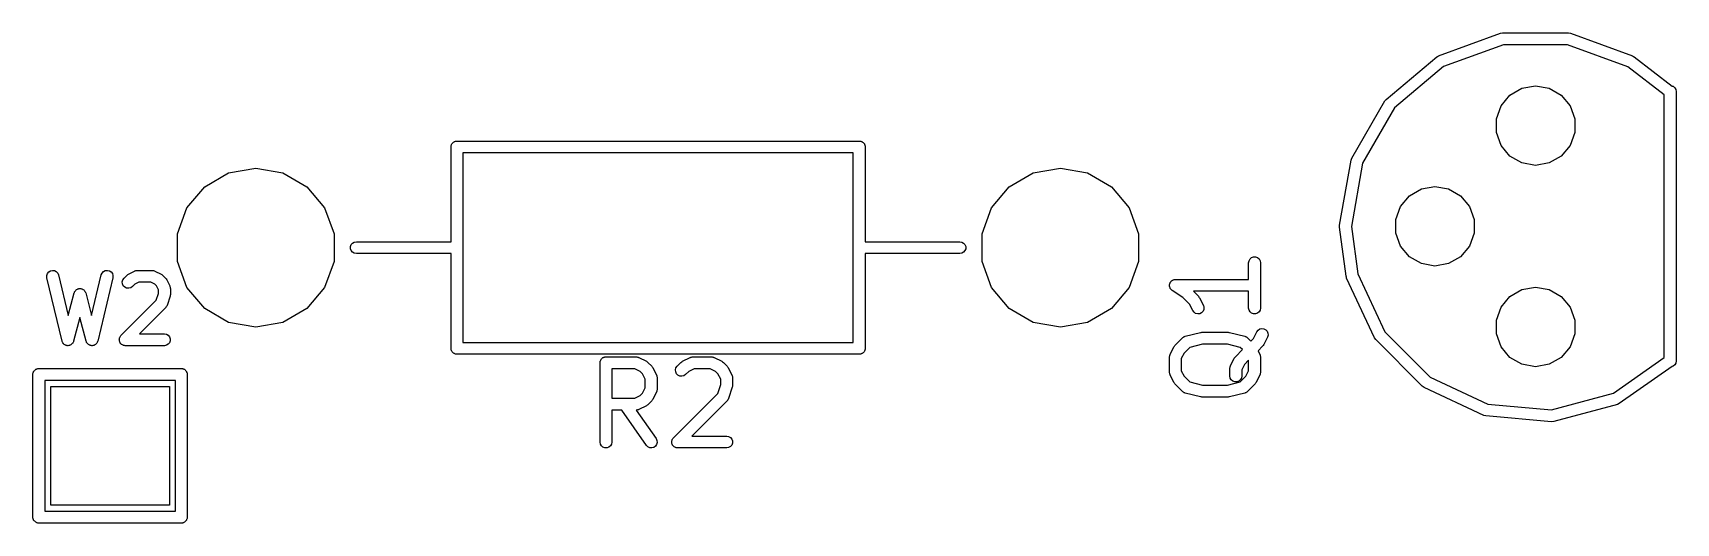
# Model space of a CAD drawing. Extents: x 149.8 to 198.9, y -148.5 to -50.
# Drawn here: x 152.03 to 172.78, y -124.47 to -118.29 of the extents above; entities that cross this region are included whole.
import ezdxf

# ---------------------------------------------------------------- set-up
doc = ezdxf.new("R2010")
doc.units = 0
doc.header["$MEASUREMENT"] = 0
doc.layers.add('BLACK', color=7, linetype='CONTINUOUS')

msp = doc.modelspace()

# ---------------------------------------------------------------- linework, layer by layer
at = {"layer": 'Black'}
for p, q in [((169.774, -118.581), (170.558, -118.296)), ((170.596, -118.441), (169.838, -118.717)), ((170.558, -118.296), (170.583, -118.291)), ((170.583, -118.291), (171.417, -118.291)), ((171.404, -118.441), (170.596, -118.441)), ((172.164, -118.718), (171.404, -118.441)), ((171.417, -118.291), (171.442, -118.296)), ((171.442, -118.296), (172.226, -118.581)), ((169.113, -119.13), (169.752, -118.594)), ((169.752, -118.594), (169.761, -118.589)), ((169.761, -118.589), (169.774, -118.581)), ((172.226, -118.581), (172.236, -118.587)), ((172.236, -118.587), (172.246, -118.592)), ((172.246, -118.592), (172.727, -118.961)), ((169.838, -118.717), (169.22, -119.236)), ((172.625, -119.072), (172.164, -118.718)), ((170.565, -119.209), (170.677, -119.075)), ((170.677, -119.075), (170.828, -118.988)), ((170.828, -118.988), (171, -118.958)), ((171, -118.958), (171.172, -118.988)), ((171.172, -118.988), (171.323, -119.075)), ((171.323, -119.075), (171.435, -119.209)), ((172.625, -122.386), (172.625, -119.072)), ((172.727, -118.961), (172.737, -118.965)), ((172.737, -118.965), (172.757, -118.982)), ((172.757, -118.982), (172.77, -119.004)), ((172.77, -119.004), (172.775, -119.03)), ((172.775, -119.03), (172.775, -122.43)), ((168.68, -119.872), (169.097, -119.15)), ((169.22, -119.236), (168.816, -119.935)), ((169.097, -119.15), (169.113, -119.13)), ((169.113, -119.13), (169.113, -119.13)), ((170.505, -119.373), (170.565, -119.209)), ((171.435, -119.209), (171.495, -119.373)), ((170.505, -119.547), (170.505, -119.373)), ((171.495, -119.373), (171.495, -119.547)), ((157.305, -119.73), (157.306, -119.724)), ((157.306, -119.717), (157.308, -119.711)), ((157.306, -119.724), (157.306, -119.717)), ((157.308, -119.711), (157.31, -119.704)), ((157.31, -119.704), (157.313, -119.699)), ((157.313, -119.699), (157.315, -119.692)), ((157.315, -119.692), (157.319, -119.687)), ((157.319, -119.687), (157.323, -119.682)), ((157.323, -119.682), (157.328, -119.678)), ((157.328, -119.678), (157.332, -119.673)), ((157.332, -119.673), (157.337, -119.669)), ((157.337, -119.669), (157.343, -119.665)), ((157.343, -119.665), (157.349, -119.663)), ((157.349, -119.663), (157.354, -119.66)), ((157.354, -119.66), (157.361, -119.658)), ((157.361, -119.658), (157.367, -119.656)), ((157.367, -119.656), (157.374, -119.656)), ((157.374, -119.656), (157.38, -119.655)), ((157.38, -119.655), (162.46, -119.655)), ((162.46, -119.655), (162.466, -119.656)), ((162.466, -119.656), (162.473, -119.656)), ((162.473, -119.656), (162.479, -119.658)), ((162.479, -119.658), (162.486, -119.66)), ((162.486, -119.66), (162.491, -119.663)), ((162.491, -119.663), (162.498, -119.665)), ((162.498, -119.665), (162.503, -119.669)), ((162.503, -119.669), (162.508, -119.673)), ((162.508, -119.673), (162.512, -119.678)), ((162.512, -119.678), (162.517, -119.682)), ((162.517, -119.682), (162.521, -119.687)), ((162.521, -119.687), (162.525, -119.692)), ((162.525, -119.692), (162.527, -119.699)), ((162.527, -119.699), (162.53, -119.704)), ((162.53, -119.704), (162.532, -119.711)), ((162.532, -119.711), (162.534, -119.717)), ((162.534, -119.717), (162.534, -119.724)), ((162.534, -119.724), (162.535, -119.73)), ((170.565, -119.711), (170.505, -119.547)), ((170.677, -119.845), (170.565, -119.711)), ((171.435, -119.711), (171.323, -119.845)), ((171.495, -119.547), (171.435, -119.711)), ((157.305, -120.925), (157.305, -119.73)), ((157.455, -119.805), (157.455, -122.195)), ((162.385, -119.805), (157.455, -119.805)), ((162.385, -122.195), (162.385, -119.805)), ((162.535, -119.73), (162.535, -120.925)), ((168.526, -120.717), (168.671, -119.896)), ((168.671, -119.896), (168.68, -119.872)), ((168.816, -119.935), (168.676, -120.732)), ((168.68, -119.872), (168.68, -119.872)), ((170.828, -119.932), (170.677, -119.845)), ((171, -119.962), (170.828, -119.932)), ((171.172, -119.932), (171, -119.962)), ((171.323, -119.845), (171.172, -119.932)), ((154.195, -120.231), (154.497, -120.057)), ((154.497, -120.057), (154.84, -119.997)), ((154.84, -119.997), (155.183, -120.057)), ((155.183, -120.057), (155.485, -120.231)), ((164.355, -120.231), (164.657, -120.057)), ((164.657, -120.057), (165, -119.997)), ((165, -119.997), (165.343, -120.057)), ((165.343, -120.057), (165.645, -120.231)), ((153.971, -120.498), (154.195, -120.231)), ((155.485, -120.231), (155.709, -120.498)), ((164.131, -120.498), (164.355, -120.231)), ((165.645, -120.231), (165.869, -120.498)), ((169.295, -120.479), (169.407, -120.345)), ((169.407, -120.345), (169.558, -120.258)), ((169.558, -120.258), (169.73, -120.228)), ((169.73, -120.228), (169.902, -120.258)), ((169.902, -120.258), (170.053, -120.345)), ((170.053, -120.345), (170.165, -120.479)), ((153.852, -120.826), (153.971, -120.498)), ((155.709, -120.498), (155.828, -120.826)), ((164.012, -120.826), (164.131, -120.498)), ((165.869, -120.498), (165.988, -120.826)), ((169.235, -120.643), (169.295, -120.479)), ((170.165, -120.479), (170.225, -120.643)), ((168.526, -120.728), (168.526, -120.717)), ((168.526, -120.74), (168.526, -120.728)), ((168.607, -121.361), (168.526, -120.74)), ((168.676, -120.732), (168.755, -121.33)), ((169.235, -120.817), (169.235, -120.643)), ((170.225, -120.643), (170.225, -120.817)), ((153.852, -121.174), (153.852, -120.826)), ((155.828, -120.826), (155.828, -121.174)), ((156.036, -120.987), (156.045, -120.962)), ((156.045, -120.962), (156.062, -120.943)), ((156.062, -120.943), (156.084, -120.93)), ((156.084, -120.93), (156.11, -120.925)), ((156.11, -120.925), (157.305, -120.925)), ((162.535, -120.925), (163.73, -120.925)), ((163.73, -120.925), (163.756, -120.93)), ((163.756, -120.93), (163.778, -120.943)), ((163.778, -120.943), (163.795, -120.962)), ((163.795, -120.962), (163.804, -120.987)), ((164.012, -121.174), (164.012, -120.826)), ((165.988, -120.826), (165.988, -121.174)), ((169.295, -120.981), (169.235, -120.817)), ((170.225, -120.817), (170.165, -120.981)), ((153.971, -121.502), (153.852, -121.174)), ((155.828, -121.174), (155.709, -121.502)), ((156.036, -121.013), (156.036, -120.987)), ((156.045, -121.037), (156.036, -121.013)), ((156.062, -121.057), (156.045, -121.037)), ((156.084, -121.07), (156.062, -121.057)), ((156.11, -121.075), (156.084, -121.07)), ((157.305, -121.075), (156.11, -121.075)), ((157.305, -122.27), (157.305, -121.075)), ((163.73, -121.075), (162.535, -121.075)), ((162.535, -121.075), (162.535, -122.27)), ((163.756, -121.07), (163.73, -121.075)), ((163.778, -121.057), (163.756, -121.07)), ((163.795, -121.037), (163.778, -121.057)), ((163.804, -121.013), (163.795, -121.037)), ((163.804, -120.987), (163.804, -121.013)), ((164.131, -121.502), (164.012, -121.174)), ((165.988, -121.174), (165.869, -121.502)), ((167.377, -121.19), (167.382, -121.165)), ((167.382, -121.165), (167.395, -121.142)), ((167.395, -121.142), (167.415, -121.126)), ((167.415, -121.126), (167.439, -121.117)), ((167.439, -121.117), (167.465, -121.117)), ((167.465, -121.117), (167.49, -121.126)), ((167.49, -121.126), (167.51, -121.142)), ((167.51, -121.142), (167.523, -121.165)), ((167.523, -121.165), (167.527, -121.19)), ((169.407, -121.115), (169.295, -120.981)), ((169.558, -121.202), (169.407, -121.115)), ((170.053, -121.115), (169.902, -121.202)), ((170.165, -120.981), (170.053, -121.115)), ((152.202, -121.353), (152.209, -121.328)), ((152.203, -121.379), (152.202, -121.353)), ((152.394, -122.179), (152.203, -121.379)), ((152.209, -121.328), (152.225, -121.307)), ((152.225, -121.307), (152.246, -121.293)), ((152.246, -121.293), (152.272, -121.287)), ((152.272, -121.287), (152.298, -121.29)), ((152.298, -121.29), (152.321, -121.302)), ((152.321, -121.302), (152.339, -121.321)), ((152.339, -121.321), (152.349, -121.345)), ((152.349, -121.345), (152.471, -121.855)), ((152.767, -121.855), (152.889, -121.345)), ((153.035, -121.379), (152.844, -122.179)), ((152.889, -121.345), (152.899, -121.321)), ((152.899, -121.321), (152.917, -121.302)), ((152.917, -121.302), (152.94, -121.29)), ((152.94, -121.29), (152.966, -121.287)), ((152.966, -121.287), (152.992, -121.293)), ((152.992, -121.293), (153.013, -121.307)), ((153.013, -121.307), (153.029, -121.328)), ((153.029, -121.328), (153.036, -121.353)), ((153.036, -121.353), (153.035, -121.379)), ((153.161, -121.406), (153.176, -121.385)), ((153.176, -121.385), (153.214, -121.347)), ((153.214, -121.347), (153.223, -121.34)), ((153.223, -121.34), (153.233, -121.333)), ((153.233, -121.333), (153.309, -121.295)), ((153.309, -121.295), (153.313, -121.294)), ((153.313, -121.294), (153.317, -121.291)), ((153.317, -121.291), (153.326, -121.29)), ((153.326, -121.29), (153.334, -121.287)), ((153.334, -121.287), (153.339, -121.288)), ((153.339, -121.288), (153.343, -121.287)), ((153.343, -121.287), (153.533, -121.287)), ((153.533, -121.287), (153.538, -121.288)), ((153.538, -121.288), (153.542, -121.287)), ((153.542, -121.287), (153.55, -121.29)), ((153.55, -121.29), (153.559, -121.291)), ((153.559, -121.291), (153.563, -121.294)), ((153.563, -121.294), (153.567, -121.295)), ((153.567, -121.295), (153.643, -121.333)), ((153.643, -121.333), (153.653, -121.34)), ((153.653, -121.34), (153.663, -121.347)), ((153.663, -121.347), (153.701, -121.385)), ((153.701, -121.385), (153.708, -121.395)), ((167.377, -121.401), (167.377, -121.19)), ((167.527, -121.19), (167.527, -121.762)), ((168.611, -121.372), (168.607, -121.361)), ((168.614, -121.383), (168.611, -121.372)), ((168.966, -122.138), (168.614, -121.383)), ((168.755, -121.33), (169.096, -122.063)), ((169.73, -121.232), (169.558, -121.202)), ((169.902, -121.202), (169.73, -121.232)), ((152.471, -121.855), (152.547, -121.571)), ((152.547, -121.571), (152.549, -121.565)), ((152.549, -121.565), (152.551, -121.559)), ((152.551, -121.559), (152.555, -121.553)), ((152.555, -121.553), (152.558, -121.548)), ((152.558, -121.548), (152.562, -121.543)), ((152.562, -121.543), (152.566, -121.537)), ((152.566, -121.537), (152.571, -121.534)), ((152.571, -121.534), (152.576, -121.529)), ((152.576, -121.529), (152.582, -121.526)), ((152.582, -121.526), (152.587, -121.522)), ((152.587, -121.522), (152.594, -121.521)), ((152.594, -121.521), (152.6, -121.518)), ((152.6, -121.518), (152.606, -121.517)), ((152.606, -121.517), (152.613, -121.516)), ((152.613, -121.516), (152.619, -121.516)), ((152.619, -121.516), (152.625, -121.516)), ((152.625, -121.516), (152.632, -121.517)), ((152.632, -121.517), (152.639, -121.518)), ((152.639, -121.518), (152.644, -121.521)), ((152.644, -121.521), (152.651, -121.522)), ((152.651, -121.522), (152.656, -121.526)), ((152.656, -121.526), (152.662, -121.529)), ((152.662, -121.529), (152.667, -121.534)), ((152.667, -121.534), (152.672, -121.537)), ((152.672, -121.537), (152.676, -121.543)), ((152.676, -121.543), (152.681, -121.548)), ((152.681, -121.548), (152.683, -121.553)), ((152.683, -121.553), (152.687, -121.559)), ((152.687, -121.559), (152.689, -121.565)), ((152.689, -121.565), (152.692, -121.571)), ((152.692, -121.571), (152.767, -121.855)), ((153.154, -121.432), (153.161, -121.406)), ((153.156, -121.458), (153.154, -121.432)), ((153.167, -121.481), (153.156, -121.458)), ((153.186, -121.5), (153.167, -121.481)), ((153.209, -121.511), (153.186, -121.5)), ((153.235, -121.513), (153.209, -121.511)), ((153.26, -121.506), (153.235, -121.513)), ((153.282, -121.491), (153.26, -121.506)), ((153.311, -121.462), (153.282, -121.491)), ((153.361, -121.437), (153.311, -121.462)), ((153.516, -121.437), (153.361, -121.437)), ((153.565, -121.462), (153.516, -121.437)), ((153.586, -121.483), (153.565, -121.462)), ((153.582, -121.664), (153.611, -121.578)), ((153.611, -121.532), (153.586, -121.483)), ((153.611, -121.578), (153.611, -121.532)), ((153.708, -121.395), (153.715, -121.405)), ((153.715, -121.405), (153.753, -121.481)), ((153.753, -121.481), (153.754, -121.485)), ((153.754, -121.485), (153.756, -121.489)), ((153.756, -121.489), (153.758, -121.497)), ((153.758, -121.497), (153.76, -121.506)), ((153.761, -121.59), (153.759, -121.602)), ((153.76, -121.506), (153.76, -121.51)), ((153.76, -121.51), (153.761, -121.514)), ((153.761, -121.514), (153.761, -121.59)), ((154.195, -121.769), (153.971, -121.502)), ((155.709, -121.502), (155.485, -121.769)), ((164.355, -121.769), (164.131, -121.502)), ((165.869, -121.502), (165.645, -121.769)), ((166.378, -121.471), (166.379, -121.467)), ((166.379, -121.48), (166.378, -121.471)), ((166.379, -121.463), (166.382, -121.455)), ((166.379, -121.467), (166.379, -121.463)), ((166.379, -121.489), (166.379, -121.48)), ((166.38, -121.493), (166.379, -121.489)), ((166.38, -121.497), (166.38, -121.493)), ((166.384, -121.505), (166.38, -121.497)), ((166.382, -121.455), (166.384, -121.446)), ((166.384, -121.446), (166.386, -121.443)), ((166.387, -121.514), (166.384, -121.505)), ((166.386, -121.443), (166.387, -121.439)), ((166.387, -121.439), (166.393, -121.432)), ((166.39, -121.517), (166.387, -121.514)), ((166.392, -121.521), (166.39, -121.517)), ((166.398, -121.527), (166.392, -121.521)), ((166.393, -121.432), (166.398, -121.424)), ((166.398, -121.424), (166.401, -121.422)), ((166.404, -121.534), (166.398, -121.527)), ((166.401, -121.422), (166.404, -121.419)), ((166.404, -121.419), (166.412, -121.414)), ((166.408, -121.536), (166.404, -121.534)), ((166.411, -121.539), (166.408, -121.536)), ((166.547, -121.63), (166.411, -121.539)), ((166.412, -121.414), (166.419, -121.409)), ((166.419, -121.409), (166.423, -121.408)), ((166.423, -121.408), (166.427, -121.406)), ((166.427, -121.406), (166.436, -121.404)), ((166.436, -121.404), (166.444, -121.402)), ((166.444, -121.402), (166.448, -121.402)), ((166.448, -121.402), (166.452, -121.401)), ((166.452, -121.401), (167.377, -121.401)), ((167.377, -121.551), (166.681, -121.551)), ((166.681, -121.551), (166.744, -121.614)), ((167.377, -121.762), (167.377, -121.551)), ((170.677, -121.615), (170.828, -121.528)), ((170.828, -121.528), (171, -121.498)), ((171, -121.498), (171.172, -121.528)), ((171.172, -121.528), (171.323, -121.615)), ((153.137, -122.109), (153.582, -121.664)), ((153.701, -121.758), (153.372, -122.087)), ((153.703, -121.754), (153.701, -121.758)), ((153.706, -121.751), (153.703, -121.754)), ((153.711, -121.744), (153.706, -121.751)), ((153.716, -121.736), (153.711, -121.744)), ((153.717, -121.732), (153.716, -121.736)), ((153.719, -121.728), (153.717, -121.732)), ((153.757, -121.614), (153.719, -121.728)), ((153.759, -121.602), (153.757, -121.614)), ((154.497, -121.943), (154.195, -121.769)), ((155.485, -121.769), (155.183, -121.943)), ((164.657, -121.943), (164.355, -121.769)), ((165.645, -121.769), (165.343, -121.943)), ((166.629, -121.711), (166.547, -121.63)), ((166.671, -121.795), (166.629, -121.711)), ((166.687, -121.816), (166.671, -121.795)), ((166.744, -121.614), (166.75, -121.623)), ((166.75, -121.623), (166.758, -121.633)), ((166.758, -121.633), (166.805, -121.728)), ((166.811, -121.779), (166.801, -121.803)), ((166.805, -121.728), (166.813, -121.753)), ((166.813, -121.753), (166.811, -121.779)), ((167.382, -121.788), (167.377, -121.762)), ((167.395, -121.81), (167.382, -121.788)), ((167.523, -121.788), (167.51, -121.81)), ((167.527, -121.762), (167.523, -121.788)), ((170.505, -121.913), (170.565, -121.749)), ((170.565, -121.749), (170.677, -121.615)), ((171.323, -121.615), (171.435, -121.749)), ((171.435, -121.749), (171.495, -121.913)), ((152.619, -121.882), (152.539, -122.181)), ((152.699, -122.181), (152.619, -121.882)), ((154.84, -122.003), (154.497, -121.943)), ((155.183, -121.943), (154.84, -122.003)), ((165, -122.003), (164.657, -121.943)), ((165.343, -121.943), (165, -122.003)), ((166.708, -121.831), (166.687, -121.816)), ((166.734, -121.837), (166.708, -121.831)), ((166.759, -121.834), (166.734, -121.837)), ((166.783, -121.822), (166.759, -121.834)), ((166.801, -121.803), (166.783, -121.822)), ((167.415, -121.827), (167.395, -121.81)), ((167.439, -121.836), (167.415, -121.827)), ((167.465, -121.836), (167.439, -121.836)), ((167.49, -121.827), (167.465, -121.836)), ((167.51, -121.81), (167.49, -121.827)), ((170.505, -122.087), (170.505, -121.913)), ((171.495, -121.913), (171.495, -122.087)), ((152.397, -122.186), (152.394, -122.179)), ((152.399, -122.194), (152.397, -122.186)), ((152.402, -122.198), (152.399, -122.194)), ((152.404, -122.203), (152.402, -122.198)), ((152.409, -122.209), (152.404, -122.203)), ((152.414, -122.215), (152.409, -122.209)), ((152.418, -122.218), (152.414, -122.215)), ((152.518, -122.216), (152.514, -122.219)), ((152.523, -122.21), (152.518, -122.216)), ((152.528, -122.205), (152.523, -122.21)), ((152.53, -122.2), (152.528, -122.205)), ((152.534, -122.195), (152.53, -122.2)), ((152.536, -122.188), (152.534, -122.195)), ((152.539, -122.181), (152.536, -122.188)), ((152.702, -122.188), (152.699, -122.181)), ((152.704, -122.195), (152.702, -122.188)), ((152.708, -122.2), (152.704, -122.195)), ((152.71, -122.205), (152.708, -122.2)), ((152.715, -122.21), (152.71, -122.205)), ((152.72, -122.216), (152.715, -122.21)), ((152.724, -122.219), (152.72, -122.216)), ((152.824, -122.215), (152.82, -122.218)), ((152.829, -122.209), (152.824, -122.215)), ((152.834, -122.203), (152.829, -122.209)), ((152.836, -122.198), (152.834, -122.203)), ((152.839, -122.194), (152.836, -122.198)), ((152.841, -122.186), (152.839, -122.194)), ((152.844, -122.179), (152.841, -122.186)), ((153.116, -122.155), (153.117, -122.152)), ((153.117, -122.165), (153.116, -122.155)), ((153.117, -122.149), (153.12, -122.14)), ((153.117, -122.152), (153.117, -122.149)), ((153.117, -122.175), (153.117, -122.165)), ((153.118, -122.178), (153.117, -122.175)), ((153.118, -122.181), (153.118, -122.178)), ((153.122, -122.19), (153.118, -122.181)), ((153.12, -122.14), (153.123, -122.13)), ((153.126, -122.199), (153.122, -122.19)), ((153.123, -122.13), (153.124, -122.128)), ((153.124, -122.128), (153.126, -122.124)), ((153.126, -122.124), (153.132, -122.117)), ((153.128, -122.202), (153.126, -122.199)), ((153.129, -122.205), (153.128, -122.202)), ((153.136, -122.212), (153.129, -122.205)), ((153.132, -122.117), (153.137, -122.109)), ((153.142, -122.219), (153.136, -122.212)), ((153.372, -122.087), (153.686, -122.087)), ((153.686, -122.087), (153.711, -122.091)), ((153.711, -122.091), (153.734, -122.104)), ((153.734, -122.104), (153.751, -122.124)), ((153.751, -122.199), (153.734, -122.219)), ((153.751, -122.124), (153.76, -122.149)), ((153.76, -122.175), (153.751, -122.199)), ((153.76, -122.149), (153.76, -122.175)), ((157.455, -122.195), (162.385, -122.195)), ((166.447, -122.233), (166.542, -122.137)), ((166.542, -122.137), (166.548, -122.133)), ((166.548, -122.133), (166.553, -122.128)), ((166.553, -122.128), (166.559, -122.126)), ((166.559, -122.126), (166.564, -122.123)), ((166.564, -122.123), (166.57, -122.121)), ((166.57, -122.121), (166.577, -122.118)), ((166.577, -122.118), (166.768, -122.07)), ((166.768, -122.07), (166.777, -122.069)), ((166.777, -122.069), (166.786, -122.068)), ((166.786, -122.068), (167.119, -122.068)), ((167.119, -122.068), (167.128, -122.069)), ((167.128, -122.069), (167.137, -122.07)), ((167.137, -122.07), (167.328, -122.118)), ((167.328, -122.118), (167.334, -122.121)), ((167.334, -122.121), (167.341, -122.123)), ((167.341, -122.123), (167.346, -122.126)), ((167.346, -122.126), (167.352, -122.128)), ((167.352, -122.128), (167.357, -122.133)), ((167.357, -122.133), (167.363, -122.137)), ((167.363, -122.137), (167.405, -122.18)), ((167.405, -122.18), (167.438, -122.146)), ((167.438, -122.146), (167.481, -122.062)), ((167.481, -122.062), (167.496, -122.041)), ((167.496, -122.041), (167.518, -122.026)), ((167.518, -122.026), (167.543, -122.02)), ((167.543, -122.02), (167.569, -122.023)), ((167.615, -122.129), (167.567, -122.224)), ((167.569, -122.023), (167.592, -122.035)), ((167.592, -122.035), (167.61, -122.054)), ((167.61, -122.054), (167.621, -122.078)), ((167.622, -122.104), (167.615, -122.129)), ((167.621, -122.078), (167.622, -122.104)), ((168.981, -122.16), (168.966, -122.138)), ((169.57, -122.749), (168.981, -122.16)), ((168.981, -122.16), (168.981, -122.16)), ((169.096, -122.063), (169.667, -122.634)), ((170.565, -122.251), (170.505, -122.087)), ((171.495, -122.087), (171.435, -122.251)), ((152.422, -122.222), (152.418, -122.218)), ((152.429, -122.226), (152.422, -122.222)), ((152.435, -122.23), (152.429, -122.226)), ((152.44, -122.231), (152.435, -122.23)), ((152.445, -122.234), (152.44, -122.231)), ((152.453, -122.235), (152.445, -122.234)), ((152.46, -122.237), (152.453, -122.235)), ((152.466, -122.236), (152.46, -122.237)), ((152.471, -122.237), (152.466, -122.236)), ((152.479, -122.235), (152.471, -122.237)), ((152.486, -122.234), (152.479, -122.235)), ((152.491, -122.232), (152.486, -122.234)), ((152.496, -122.231), (152.491, -122.232)), ((152.503, -122.227), (152.496, -122.231)), ((152.51, -122.223), (152.503, -122.227)), ((152.514, -122.219), (152.51, -122.223)), ((152.728, -122.223), (152.724, -122.219)), ((152.735, -122.227), (152.728, -122.223)), ((152.742, -122.231), (152.735, -122.227)), ((152.747, -122.232), (152.742, -122.231)), ((152.752, -122.234), (152.747, -122.232)), ((152.76, -122.235), (152.752, -122.234)), ((152.767, -122.237), (152.76, -122.235)), ((152.772, -122.236), (152.767, -122.237)), ((152.778, -122.237), (152.772, -122.236)), ((152.785, -122.235), (152.778, -122.237)), ((152.793, -122.234), (152.785, -122.235)), ((152.798, -122.231), (152.793, -122.234)), ((152.803, -122.23), (152.798, -122.231)), ((152.809, -122.226), (152.803, -122.23)), ((152.816, -122.222), (152.809, -122.226)), ((152.82, -122.218), (152.816, -122.222)), ((153.145, -122.221), (153.142, -122.219)), ((153.147, -122.223), (153.145, -122.221)), ((153.156, -122.227), (153.147, -122.223)), ((153.165, -122.232), (153.156, -122.227)), ((153.168, -122.233), (153.165, -122.232)), ((153.171, -122.234), (153.168, -122.233)), ((153.181, -122.235), (153.171, -122.234)), ((153.19, -122.237), (153.181, -122.235)), ((153.686, -122.237), (153.19, -122.237)), ((153.711, -122.232), (153.686, -122.237)), ((153.734, -122.219), (153.711, -122.232)), ((157.306, -122.276), (157.305, -122.27)), ((157.306, -122.283), (157.306, -122.276)), ((157.308, -122.289), (157.306, -122.283)), ((157.31, -122.296), (157.308, -122.289)), ((157.313, -122.301), (157.31, -122.296)), ((157.315, -122.307), (157.313, -122.301)), ((157.319, -122.313), (157.315, -122.307)), ((157.323, -122.318), (157.319, -122.313)), ((157.328, -122.322), (157.323, -122.318)), ((157.332, -122.327), (157.328, -122.322)), ((157.337, -122.331), (157.332, -122.327)), ((157.343, -122.335), (157.337, -122.331)), ((157.349, -122.337), (157.343, -122.335)), ((157.354, -122.34), (157.349, -122.337)), ((157.361, -122.342), (157.354, -122.34)), ((157.367, -122.344), (157.361, -122.342)), ((157.374, -122.344), (157.367, -122.344)), ((157.38, -122.345), (157.374, -122.344)), ((162.46, -122.345), (157.38, -122.345)), ((159.191, -122.427), (159.195, -122.421)), ((159.195, -122.421), (159.197, -122.415)), ((159.197, -122.415), (159.201, -122.41)), ((159.201, -122.41), (159.204, -122.404)), ((159.204, -122.404), (159.209, -122.4)), ((159.209, -122.4), (159.214, -122.395)), ((159.214, -122.395), (159.219, -122.392)), ((159.219, -122.392), (159.224, -122.387)), ((159.224, -122.387), (159.231, -122.385)), ((159.231, -122.385), (159.236, -122.382)), ((159.236, -122.382), (159.243, -122.381)), ((159.243, -122.381), (159.249, -122.379)), ((159.249, -122.379), (159.255, -122.379)), ((159.255, -122.379), (159.262, -122.377)), ((159.262, -122.377), (159.643, -122.377)), ((159.643, -122.377), (159.647, -122.378)), ((159.647, -122.378), (159.651, -122.378)), ((159.651, -122.378), (159.66, -122.38)), ((159.66, -122.38), (159.669, -122.382)), ((159.669, -122.382), (159.672, -122.384)), ((159.672, -122.384), (159.676, -122.385)), ((159.676, -122.385), (159.772, -122.433)), ((160.228, -122.433), (160.324, -122.385)), ((160.324, -122.385), (160.328, -122.384)), ((160.328, -122.384), (160.331, -122.382)), ((160.331, -122.382), (160.34, -122.38)), ((160.34, -122.38), (160.349, -122.378)), ((160.349, -122.378), (160.353, -122.378)), ((160.353, -122.378), (160.357, -122.377)), ((160.357, -122.377), (160.595, -122.377)), ((160.595, -122.377), (160.599, -122.378)), ((160.599, -122.378), (160.604, -122.378)), ((160.604, -122.378), (160.612, -122.38)), ((160.612, -122.38), (160.621, -122.382)), ((160.621, -122.382), (160.625, -122.384)), ((160.625, -122.384), (160.629, -122.385)), ((160.629, -122.385), (160.724, -122.433)), ((162.466, -122.344), (162.46, -122.345)), ((162.473, -122.344), (162.466, -122.344)), ((162.479, -122.342), (162.473, -122.344)), ((162.486, -122.34), (162.479, -122.342)), ((162.491, -122.337), (162.486, -122.34)), ((162.498, -122.335), (162.491, -122.337)), ((162.503, -122.331), (162.498, -122.335)), ((162.508, -122.327), (162.503, -122.331)), ((162.512, -122.322), (162.508, -122.327)), ((162.517, -122.318), (162.512, -122.322)), ((162.521, -122.313), (162.517, -122.318)), ((162.525, -122.307), (162.521, -122.313)), ((162.527, -122.301), (162.525, -122.307)), ((162.53, -122.296), (162.527, -122.301)), ((162.532, -122.289), (162.53, -122.296)), ((162.534, -122.283), (162.532, -122.289)), ((162.535, -122.27), (162.534, -122.276)), ((162.534, -122.276), (162.534, -122.283)), ((166.377, -122.381), (166.378, -122.377)), ((166.377, -122.571), (166.377, -122.381)), ((166.378, -122.372), (166.38, -122.364)), ((166.378, -122.377), (166.378, -122.372)), ((166.38, -122.364), (166.382, -122.355)), ((166.382, -122.355), (166.384, -122.352)), ((166.384, -122.352), (166.385, -122.347)), ((166.385, -122.347), (166.433, -122.252)), ((166.433, -122.252), (166.44, -122.243)), ((166.44, -122.243), (166.447, -122.233)), ((166.562, -122.33), (166.527, -122.399)), ((166.527, -122.399), (166.527, -122.554)), ((166.634, -122.258), (166.562, -122.33)), ((166.795, -122.218), (166.634, -122.258)), ((167.11, -122.218), (166.795, -122.218)), ((167.271, -122.258), (167.11, -122.218)), ((167.147, -122.49), (167.195, -122.395)), ((167.195, -122.395), (167.202, -122.385)), ((167.202, -122.385), (167.209, -122.376)), ((167.209, -122.376), (167.299, -122.286)), ((167.299, -122.286), (167.271, -122.258)), ((167.377, -122.419), (167.324, -122.473)), ((167.377, -122.554), (167.377, -122.419)), ((167.553, -122.244), (167.496, -122.301)), ((167.496, -122.301), (167.519, -122.347)), ((167.519, -122.347), (167.521, -122.352)), ((167.521, -122.352), (167.523, -122.355)), ((167.523, -122.355), (167.524, -122.364)), ((167.524, -122.364), (167.527, -122.372)), ((167.527, -122.372), (167.527, -122.377)), ((167.527, -122.377), (167.527, -122.381)), ((167.527, -122.381), (167.527, -122.571)), ((167.56, -122.234), (167.553, -122.244)), ((167.567, -122.224), (167.56, -122.234)), ((170.677, -122.385), (170.565, -122.251)), ((170.828, -122.472), (170.677, -122.385)), ((171.323, -122.385), (171.172, -122.472)), ((171.435, -122.251), (171.323, -122.385)), ((171.982, -122.836), (172.625, -122.386)), ((152.025, -122.6), (152.026, -122.594)), ((152.025, -124.4), (152.025, -122.6)), ((152.026, -122.587), (152.028, -122.581)), ((152.026, -122.594), (152.026, -122.587)), ((152.028, -122.581), (152.03, -122.574)), ((152.03, -122.574), (152.033, -122.569)), ((152.033, -122.569), (152.035, -122.562)), ((152.035, -122.562), (152.039, -122.557)), ((152.039, -122.557), (152.043, -122.552)), ((152.043, -122.552), (152.048, -122.548)), ((152.048, -122.548), (152.052, -122.543)), ((152.052, -122.543), (152.057, -122.539)), ((152.057, -122.539), (152.062, -122.535)), ((152.062, -122.535), (152.069, -122.533)), ((152.069, -122.533), (152.074, -122.53)), ((152.074, -122.53), (152.081, -122.528)), ((152.081, -122.528), (152.087, -122.526)), ((152.087, -122.526), (152.094, -122.526)), ((152.094, -122.526), (152.1, -122.525)), ((152.1, -122.525), (153.9, -122.525)), ((153.9, -122.525), (153.906, -122.526)), ((153.906, -122.526), (153.913, -122.526)), ((153.913, -122.526), (153.919, -122.528)), ((153.919, -122.528), (153.926, -122.53)), ((153.926, -122.53), (153.931, -122.533)), ((153.931, -122.533), (153.938, -122.535)), ((153.938, -122.535), (153.943, -122.539)), ((153.943, -122.539), (153.948, -122.543)), ((153.948, -122.543), (153.952, -122.548)), ((153.952, -122.548), (153.957, -122.552)), ((153.957, -122.552), (153.961, -122.557)), ((153.961, -122.557), (153.965, -122.562)), ((153.965, -122.562), (153.967, -122.569)), ((153.967, -122.569), (153.97, -122.574)), ((153.97, -122.574), (153.972, -122.581)), ((153.972, -122.581), (153.974, -122.587)), ((153.974, -122.587), (153.974, -122.594)), ((153.974, -122.594), (153.975, -122.6)), ((153.975, -122.6), (153.975, -124.4)), ((159.187, -122.452), (159.188, -122.446)), ((159.187, -123.452), (159.187, -122.452)), ((159.188, -122.439), (159.19, -122.433)), ((159.188, -122.446), (159.188, -122.439)), ((159.19, -122.433), (159.191, -122.427)), ((159.337, -122.527), (159.337, -122.901)), ((159.625, -122.527), (159.337, -122.527)), ((159.694, -122.562), (159.625, -122.527)), ((159.724, -122.592), (159.694, -122.562)), ((159.758, -122.661), (159.724, -122.592)), ((159.772, -122.433), (159.781, -122.44)), ((159.781, -122.44), (159.791, -122.447)), ((159.791, -122.447), (159.839, -122.495)), ((159.839, -122.495), (159.846, -122.504)), ((159.846, -122.504), (159.853, -122.514)), ((159.853, -122.514), (159.9, -122.609)), ((159.9, -122.609), (159.902, -122.613)), ((159.902, -122.613), (159.904, -122.617)), ((159.904, -122.617), (159.905, -122.626)), ((159.905, -122.626), (159.908, -122.634)), ((160.14, -122.541), (160.146, -122.516)), ((160.142, -122.567), (160.14, -122.541)), ((160.153, -122.591), (160.142, -122.567)), ((160.146, -122.516), (160.161, -122.495)), ((160.171, -122.609), (160.153, -122.591)), ((160.161, -122.495), (160.209, -122.447)), ((160.195, -122.62), (160.171, -122.609)), ((160.221, -122.622), (160.195, -122.62)), ((160.209, -122.447), (160.219, -122.44)), ((160.219, -122.44), (160.228, -122.433)), ((160.246, -122.616), (160.221, -122.622)), ((160.267, -122.601), (160.246, -122.616)), ((160.306, -122.562), (160.267, -122.601)), ((160.375, -122.527), (160.306, -122.562)), ((160.578, -122.527), (160.375, -122.527)), ((160.646, -122.562), (160.578, -122.527)), ((160.676, -122.592), (160.646, -122.562)), ((160.711, -122.661), (160.676, -122.592)), ((160.724, -122.433), (160.734, -122.44)), ((160.734, -122.44), (160.744, -122.447)), ((160.744, -122.447), (160.791, -122.495)), ((160.791, -122.495), (160.798, -122.504)), ((160.798, -122.504), (160.805, -122.514)), ((160.805, -122.514), (160.853, -122.609)), ((160.853, -122.609), (160.854, -122.613)), ((160.854, -122.613), (160.856, -122.617)), ((160.856, -122.617), (160.858, -122.626)), ((160.858, -122.626), (160.86, -122.634)), ((166.378, -122.576), (166.377, -122.571)), ((166.378, -122.58), (166.378, -122.576)), ((166.38, -122.588), (166.378, -122.58)), ((166.382, -122.597), (166.38, -122.588)), ((166.384, -122.601), (166.382, -122.597)), ((166.385, -122.605), (166.384, -122.601)), ((166.433, -122.7), (166.385, -122.605)), ((166.527, -122.554), (166.562, -122.622)), ((166.562, -122.622), (166.634, -122.694)), ((167.139, -122.524), (167.14, -122.52)), ((167.139, -122.619), (167.139, -122.524)), ((167.144, -122.645), (167.139, -122.619)), ((167.14, -122.515), (167.142, -122.507)), ((167.14, -122.52), (167.14, -122.515)), ((167.142, -122.507), (167.144, -122.498)), ((167.144, -122.498), (167.146, -122.494)), ((167.146, -122.494), (167.147, -122.49)), ((167.271, -122.694), (167.343, -122.622)), ((167.289, -122.619), (167.285, -122.645)), ((167.324, -122.473), (167.289, -122.542)), ((167.289, -122.542), (167.289, -122.619)), ((167.343, -122.622), (167.377, -122.554)), ((167.519, -122.605), (167.472, -122.7)), ((167.521, -122.601), (167.519, -122.605)), ((167.523, -122.597), (167.521, -122.601)), ((167.524, -122.588), (167.523, -122.597)), ((167.527, -122.58), (167.524, -122.588)), ((167.527, -122.571), (167.527, -122.576)), ((167.527, -122.576), (167.527, -122.58)), ((171, -122.502), (170.828, -122.472)), ((171.172, -122.472), (171, -122.502)), ((172.724, -122.5), (172.057, -122.967)), ((172.737, -122.495), (172.724, -122.5)), ((172.757, -122.478), (172.737, -122.495)), ((172.77, -122.456), (172.757, -122.478)), ((172.775, -122.43), (172.77, -122.456)), ((152.175, -122.675), (152.175, -124.325)), ((153.825, -122.675), (152.175, -122.675)), ((152.25, -124.25), (152.25, -122.75)), ((152.25, -122.75), (153.75, -122.75)), ((153.75, -122.75), (153.75, -124.25)), ((153.825, -124.325), (153.825, -122.675)), ((159.694, -122.867), (159.724, -122.837)), ((159.724, -122.837), (159.758, -122.768)), ((159.758, -122.768), (159.758, -122.661)), ((159.9, -122.819), (159.853, -122.914)), ((159.902, -122.815), (159.9, -122.819)), ((159.904, -122.811), (159.902, -122.815)), ((159.905, -122.803), (159.904, -122.811)), ((159.908, -122.794), (159.905, -122.803)), ((159.908, -122.634), (159.908, -122.639)), ((159.908, -122.639), (159.908, -122.643)), ((159.908, -122.643), (159.908, -122.786)), ((159.908, -122.786), (159.908, -122.79)), ((159.908, -122.79), (159.908, -122.794)), ((160.114, -123.399), (160.673, -122.84)), ((160.673, -122.84), (160.711, -122.726)), ((160.711, -122.726), (160.711, -122.661)), ((160.857, -122.762), (160.809, -122.905)), ((160.859, -122.75), (160.857, -122.762)), ((160.861, -122.738), (160.859, -122.75)), ((160.86, -122.634), (160.86, -122.639)), ((160.86, -122.639), (160.861, -122.643)), ((160.861, -122.643), (160.861, -122.738)), ((166.44, -122.71), (166.433, -122.7)), ((166.447, -122.72), (166.44, -122.71)), ((166.542, -122.815), (166.447, -122.72)), ((166.548, -122.819), (166.542, -122.815)), ((166.553, -122.824), (166.548, -122.819)), ((166.559, -122.826), (166.553, -122.824)), ((166.564, -122.83), (166.559, -122.826)), ((166.57, -122.832), (166.564, -122.83)), ((166.577, -122.835), (166.57, -122.832)), ((166.768, -122.882), (166.577, -122.835)), ((166.634, -122.694), (166.795, -122.735)), ((166.795, -122.735), (167.11, -122.735)), ((167.11, -122.735), (167.271, -122.694)), ((167.328, -122.835), (167.137, -122.882)), ((167.157, -122.667), (167.144, -122.645)), ((167.177, -122.684), (167.157, -122.667)), ((167.201, -122.693), (167.177, -122.684)), ((167.227, -122.693), (167.201, -122.693)), ((167.252, -122.684), (167.227, -122.693)), ((167.272, -122.667), (167.252, -122.684)), ((167.285, -122.645), (167.272, -122.667)), ((167.334, -122.832), (167.328, -122.835)), ((167.341, -122.83), (167.334, -122.832)), ((167.346, -122.826), (167.341, -122.83)), ((167.352, -122.824), (167.346, -122.826)), ((167.357, -122.819), (167.352, -122.824)), ((167.363, -122.815), (167.357, -122.819)), ((167.458, -122.72), (167.363, -122.815)), ((167.465, -122.71), (167.458, -122.72)), ((167.472, -122.7), (167.465, -122.71)), ((169.592, -122.764), (169.57, -122.749)), ((170.347, -123.116), (169.592, -122.764)), ((169.667, -122.634), (170.399, -122.975)), ((171.203, -123.045), (171.982, -122.836)), ((159.337, -122.901), (159.625, -122.901)), ((159.625, -122.901), (159.694, -122.867)), ((159.669, -123.047), (159.66, -123.048)), ((159.672, -123.045), (159.669, -123.047)), ((159.676, -123.043), (159.672, -123.045)), ((159.772, -122.996), (159.676, -123.043)), ((159.781, -122.988), (159.772, -122.996)), ((159.791, -122.982), (159.781, -122.988)), ((159.839, -122.934), (159.791, -122.982)), ((159.846, -122.924), (159.839, -122.934)), ((159.853, -122.914), (159.846, -122.924)), ((160.791, -122.934), (160.348, -123.377)), ((160.794, -122.93), (160.791, -122.934)), ((160.797, -122.928), (160.794, -122.93)), ((160.801, -122.92), (160.797, -122.928)), ((160.806, -122.913), (160.801, -122.92)), ((160.807, -122.908), (160.806, -122.913)), ((160.809, -122.905), (160.807, -122.908)), ((166.777, -122.883), (166.768, -122.882)), ((166.786, -122.885), (166.777, -122.883)), ((167.119, -122.885), (166.786, -122.885)), ((167.128, -122.883), (167.119, -122.885)), ((167.137, -122.882), (167.128, -122.883)), ((170.399, -122.975), (171.203, -123.045)), ((172.034, -122.978), (171.229, -123.193)), ((172.057, -122.967), (172.034, -122.978)), ((159.461, -123.051), (159.337, -123.051)), ((159.337, -123.051), (159.337, -123.452)), ((159.772, -123.495), (159.461, -123.051)), ((159.647, -123.05), (159.644, -123.051)), ((159.644, -123.051), (159.895, -123.409)), ((159.651, -123.051), (159.647, -123.05)), ((159.66, -123.048), (159.651, -123.051)), ((170.372, -123.123), (170.347, -123.116)), ((170.347, -123.116), (170.347, -123.116)), ((171.203, -123.196), (170.372, -123.123)), ((171.229, -123.193), (171.203, -123.196)), ((171.203, -123.196), (171.203, -123.196)), ((171.229, -123.193), (171.229, -123.193)), ((159.191, -123.478), (159.187, -123.452)), ((159.337, -123.452), (159.332, -123.478)), ((159.895, -123.409), (159.906, -123.433)), ((159.908, -123.459), (159.901, -123.484)), ((159.906, -123.433), (159.908, -123.459)), ((160.092, -123.446), (160.093, -123.443)), ((160.093, -123.456), (160.092, -123.446)), ((160.093, -123.439), (160.096, -123.43)), ((160.093, -123.443), (160.093, -123.439)), ((160.093, -123.465), (160.093, -123.456)), ((160.096, -123.43), (160.099, -123.421)), ((160.099, -123.421), (160.101, -123.418)), ((160.101, -123.418), (160.102, -123.415)), ((160.102, -123.415), (160.108, -123.407)), ((160.108, -123.407), (160.114, -123.399)), ((160.348, -123.377), (160.786, -123.377)), ((160.786, -123.377), (160.811, -123.382)), ((160.811, -123.382), (160.834, -123.395)), ((160.834, -123.395), (160.851, -123.415)), ((160.851, -123.415), (160.86, -123.439)), ((160.86, -123.439), (160.86, -123.465)), ((159.204, -123.501), (159.191, -123.478)), ((159.224, -123.517), (159.204, -123.501)), ((159.249, -123.526), (159.224, -123.517)), ((159.275, -123.526), (159.249, -123.526)), ((159.299, -123.517), (159.275, -123.526)), ((159.319, -123.501), (159.299, -123.517)), ((159.332, -123.478), (159.319, -123.501)), ((159.79, -123.514), (159.772, -123.495)), ((159.814, -123.525), (159.79, -123.514)), ((159.84, -123.527), (159.814, -123.525)), ((159.865, -123.52), (159.84, -123.527)), ((159.886, -123.505), (159.865, -123.52)), ((159.901, -123.484), (159.886, -123.505)), ((160.094, -123.469), (160.093, -123.465)), ((160.094, -123.472), (160.094, -123.469)), ((160.098, -123.481), (160.094, -123.472)), ((160.102, -123.49), (160.098, -123.481)), ((160.104, -123.492), (160.102, -123.49)), ((160.105, -123.495), (160.104, -123.492)), ((160.112, -123.502), (160.105, -123.495)), ((160.118, -123.51), (160.112, -123.502)), ((160.121, -123.511), (160.118, -123.51)), ((160.124, -123.514), (160.121, -123.511)), ((160.133, -123.518), (160.124, -123.514)), ((160.141, -123.523), (160.133, -123.518)), ((160.144, -123.523), (160.141, -123.523)), ((160.147, -123.525), (160.144, -123.523)), ((160.157, -123.526), (160.147, -123.525)), ((160.167, -123.527), (160.157, -123.526)), ((160.786, -123.527), (160.167, -123.527)), ((160.811, -123.523), (160.786, -123.527)), ((160.834, -123.51), (160.811, -123.523)), ((160.851, -123.49), (160.834, -123.51)), ((160.86, -123.465), (160.851, -123.49)), ((153.75, -124.25), (152.25, -124.25)), ((152.026, -124.406), (152.025, -124.4)), ((152.026, -124.413), (152.026, -124.406)), ((152.028, -124.419), (152.026, -124.413)), ((152.03, -124.426), (152.028, -124.419)), ((152.033, -124.431), (152.03, -124.426)), ((152.035, -124.438), (152.033, -124.431)), ((152.039, -124.443), (152.035, -124.438)), ((152.043, -124.448), (152.039, -124.443)), ((152.048, -124.452), (152.043, -124.448)), ((152.052, -124.457), (152.048, -124.452)), ((152.057, -124.461), (152.052, -124.457)), ((152.062, -124.465), (152.057, -124.461)), ((152.069, -124.467), (152.062, -124.465)), ((152.074, -124.47), (152.069, -124.467)), ((152.081, -124.472), (152.074, -124.47)), ((152.087, -124.474), (152.081, -124.472)), ((152.094, -124.474), (152.087, -124.474)), ((152.1, -124.475), (152.094, -124.474)), ((153.9, -124.475), (152.1, -124.475)), ((152.175, -124.325), (153.825, -124.325)), ((153.906, -124.474), (153.9, -124.475)), ((153.913, -124.474), (153.906, -124.474)), ((153.919, -124.472), (153.913, -124.474)), ((153.926, -124.47), (153.919, -124.472)), ((153.931, -124.467), (153.926, -124.47)), ((153.938, -124.465), (153.931, -124.467)), ((153.943, -124.461), (153.938, -124.465)), ((153.948, -124.457), (153.943, -124.461)), ((153.952, -124.452), (153.948, -124.457)), ((153.957, -124.448), (153.952, -124.452)), ((153.961, -124.443), (153.957, -124.448)), ((153.965, -124.438), (153.961, -124.443)), ((153.967, -124.431), (153.965, -124.438)), ((153.97, -124.426), (153.967, -124.431)), ((153.972, -124.419), (153.97, -124.426)), ((153.974, -124.413), (153.972, -124.419)), ((153.975, -124.4), (153.974, -124.406)), ((153.974, -124.406), (153.974, -124.413))]:
    msp.add_line(p, q, dxfattribs=at)

doc.saveas('drawing.dxf')
